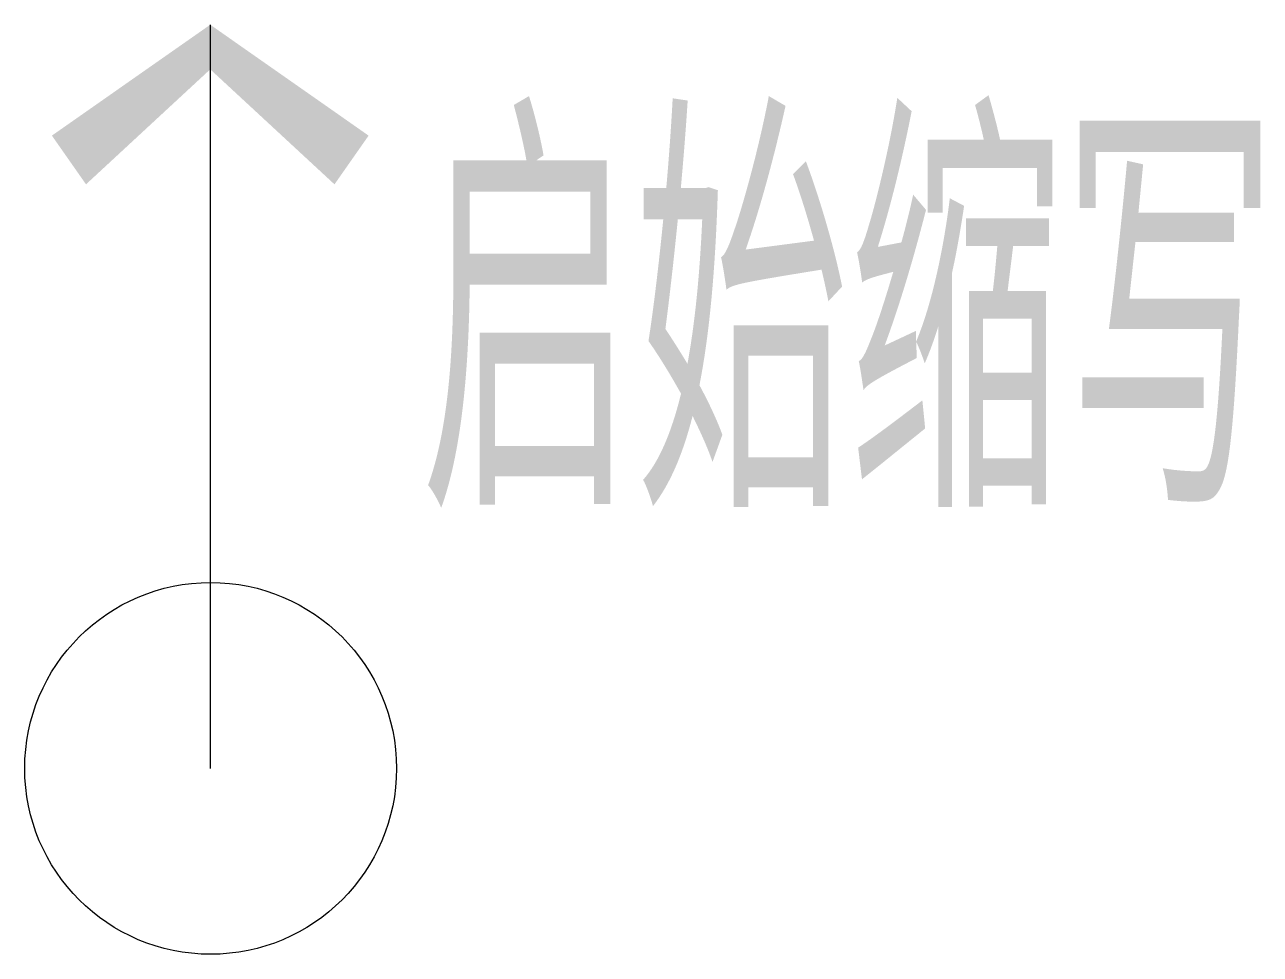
# Model space of a CAD drawing. Header units: millimetres. Extents: x -1.25 to 7.06, y -1.25 to 5.
import ezdxf

# ---------------------------------------------------------------- set-up
doc = ezdxf.new("R2010")
doc.units = ezdxf.units.MM
doc.styles.add('BV9-英文标注', font='gbenor.shx', dxfattribs={"width": 0.75, "bigfont": 'gbcbig.shx'})

# ---------------------------------------------------------------- blocks, each defined once
blk = doc.blocks.new('B9V-箭头')
at = {"color": 0, "linetype": 'ByBlock'}
blk.add_line((0, 0), (-1, 0), dxfattribs=at)
for points in [[(-1.07331, 0.835467), (-0.745649, 1.0649), (-0.3, 0), (0, 0)], [(-1.07331, -0.835467), (-0.745649, -1.0649), (-0.3, 0), (0, 0)]]:
    blk.add_solid(points, dxfattribs=at)

msp = doc.modelspace()

# ---------------------------------------------------------------- linework, layer by layer
msp.add_lwpolyline([(0, 4.8937), (0, 0)])
msp.add_circle((0.0024, 0), 1.25)

# ---------------------------------------------------------------- block references
at = {"rotation": 90}
msp.add_blockref('B9V-箭头', (0, 5), dxfattribs=at)

# ---------------------------------------------------------------- texts
at = {"style": 'BV9-英文标注', "width": 0.8}
msp.add_attdef('启始缩写', (1.4134, 1.7572), 'TOP', height=2.5, dxfattribs=at)

doc.saveas('drawing.dxf')
